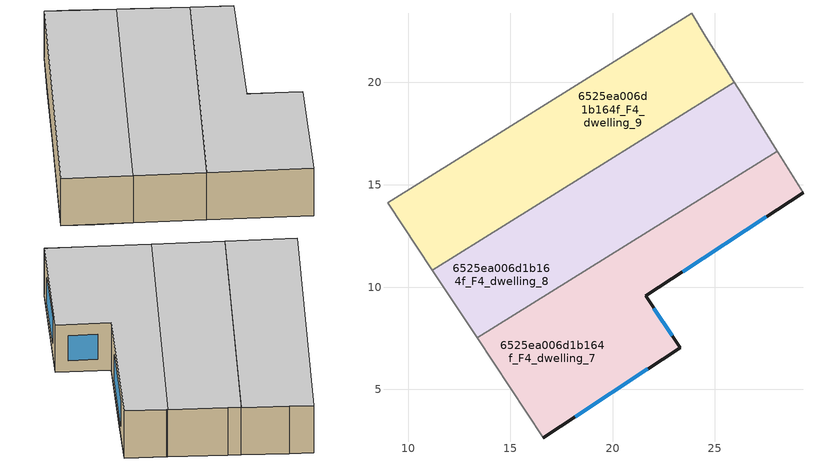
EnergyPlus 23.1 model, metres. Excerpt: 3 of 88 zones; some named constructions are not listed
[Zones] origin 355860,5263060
6525ea006d1b164f_F4_dwelling_7
 floor to 6525ea006d1b164f_F3_dwelling_3 (EU_floor_Construction): 21.45,12.54 22.87,10.4 21.62,9.57 23.29,7.04 21.11,5.6 17.96,10.36 z12
 floor to 6525ea006d1b164f_F3_dwelling_5 (EU_floor_Construction): 25.18,14.86 26.53,12.8 22.87,10.4 21.45,12.54 z12
 floor adiabatic (EU_floor_Construction): 28.04,16.64 29.3,14.62 26.53,12.8 25.18,14.86 17.96,10.36 21.11,5.6 16.6,2.64 13.38,7.51 z12
 wall outside (EU_wall_Construction): 16.6,2.64 23.29,7.04 21.62,9.57 29.3,14.62 z12:15
 wall adiabatic (EU_wall_Construction): 13.38,7.51 16.6,2.64 z12:15
 wall to 6525ea006d1b164f_F4_dwelling_8 (EU_wall_Construction): 28.04,16.64 13.38,7.51 z12:15
 wall to 6525ea006d1b164f_F4_dwelling_0 (EU_wall_Construction): 29.3,14.62 28.09,16.58 z12:15
 wall to 6525ea006d1b164f_F4_dwelling_1 (EU_wall_Construction): 28.09,16.58 28.05,16.64 z12:15
 window (EU_Window_Construction): 18.17,3.68 21.72,6.01 / 23.42,10.76 27.5,13.44 / 22.9,7.63 22.01,8.98 z12.7:14.3
 ceiling to 6525ea006d1b164f_F5_dwelling_7 (EU_floor_Construction): 23.29,7.04 21.62,9.57 29.3,14.62 28.04,16.64 13.38,7.51 16.6,2.64 z15
6525ea006d1b164f_F4_dwelling_8
 floor to 6525ea006d1b164f_F3_dwelling_3 (EU_floor_Construction): 19.25,15.86 21.45,12.54 17.96,10.36 15.76,13.68 z12
 floor to 6525ea006d1b164f_F3_dwelling_5 (EU_floor_Construction): 22.98,18.18 25.18,14.86 21.45,12.54 19.25,15.86 z12
 floor to 6525ea006d1b164f_F3_dwelling_1 (EU_floor_Construction): 15.76,13.68 17.96,10.36 13.38,7.51 11.18,10.83 z12
 floor adiabatic (EU_floor_Construction): 25.94,20.02 28.04,16.64 25.18,14.86 22.98,18.18 z12
 wall to 6525ea006d1b164f_F4_dwelling_9 (EU_wall_Construction): 25.94,20.02 11.18,10.83 z12:15
 wall adiabatic (EU_wall_Construction): 11.18,10.83 13.38,7.51 z12:15
 wall to 6525ea006d1b164f_F4_dwelling_1 (EU_wall_Construction): 28.05,16.64 26.33,19.4 z12:15
 wall to 6525ea006d1b164f_F4_dwelling_2 (EU_wall_Construction): 26.33,19.4 25.94,20.02 z12:15
 ceiling to 6525ea006d1b164f_F5_dwelling_8 (EU_floor_Construction): 28.04,16.64 25.94,20.02 11.18,10.83 13.38,7.51 z15
6525ea006d1b164f_F4_dwelling_9
 floor to 6525ea006d1b164f_F3_dwelling_5 (EU_floor_Construction): 20.79,21.48 22.98,18.18 19.25,15.86 17.07,19.16 z12
 floor to 6525ea006d1b164f_F3_dwelling_7 (EU_floor_Construction): 23.85,23.38 25.94,20.02 22.98,18.18 20.79,21.48 z12
 floor to 6525ea006d1b164f_F3_dwelling_0 (EU_floor_Construction): 13.58,16.98 14.51,15.57 10.02,12.59 9,14.13 z12
 floor to 6525ea006d1b164f_F3_dwelling_3 (EU_floor_Construction): 17.07,19.16 19.25,15.86 15.76,13.68 13.58,16.98 z12
 floor to 6525ea006d1b164f_F3_dwelling_1 (EU_floor_Construction): 14.51,15.57 15.76,13.68 11.18,10.83 10.02,12.59 z12
 wall to 6525ea006d1b164f_F4_dwelling_10 (EU_wall_Construction): 23.85,23.38 9,14.13 z12:15
 wall adiabatic (EU_wall_Construction): 9,14.13 11.18,10.83 z12:15
 wall to 6525ea006d1b164f_F4_dwelling_2 (EU_wall_Construction): 25.94,20.02 24.56,22.24 z12:15
 wall to 6525ea006d1b164f_F4_dwelling_3 (EU_wall_Construction): 24.56,22.24 23.85,23.38 z12:15
 ceiling to 6525ea006d1b164f_F5_dwelling_9 (EU_floor_Construction): 25.94,20.02 23.85,23.38 9,14.13 11.18,10.83 z15
[SCHEDULE:FILE] Column Number=1; Rows to Skip at Top=0; Number of Hours of Data=8760; Column Separator=Comma; Interpolate to Timestep=No; Minutes per Item=60; Adjust Schedule for Daylight Savings=Yes
Name | File
EU_Step8_GainSchedule_6525ea006d1b164f_F3_dwelling_12_f000 | ../../schedules/6525ea006d1b164f/6525ea006d1b164f_F3_dwelling_12_f000_gain.csv
EU_Step8_GainSchedule_6525ea006d1b164f_F3_dwelling_13_f000 | ../../schedules/6525ea006d1b164f/6525ea006d1b164f_F3_dwelling_13_f000_gain.csv
EU_Step8_GainSchedule_6525ea006d1b164f_F3_dwelling_14_f000 | ../../schedules/6525ea006d1b164f/6525ea006d1b164f_F3_dwelling_14_f000_gain.csv
EU_Step8_GainSchedule_6525ea006d1b164f_F4_dwelling_0_f000 | ../../schedules/6525ea006d1b164f/6525ea006d1b164f_F4_dwelling_0_f000_gain.csv
EU_Step8_GainSchedule_6525ea006d1b164f_F4_dwelling_1_f000 | ../../schedules/6525ea006d1b164f/6525ea006d1b164f_F4_dwelling_1_f000_gain.csv
EU_Step8_GainSchedule_6525ea006d1b164f_F4_dwelling_2_f000 | ../../schedules/6525ea006d1b164f/6525ea006d1b164f_F4_dwelling_2_f000_gain.csv
EU_Step8_GainSchedule_6525ea006d1b164f_F4_dwelling_3_f000 | ../../schedules/6525ea006d1b164f/6525ea006d1b164f_F4_dwelling_3_f000_gain.csv
EU_Step8_GainSchedule_6525ea006d1b164f_F4_dwelling_4_f000 | ../../schedules/6525ea006d1b164f/6525ea006d1b164f_F4_dwelling_4_f000_gain.csv
EU_Step8_GainSchedule_6525ea006d1b164f_F4_dwelling_5_f000 | ../../schedules/6525ea006d1b164f/6525ea006d1b164f_F4_dwelling_5_f000_gain.csv
EU_Step8_GainSchedule_6525ea006d1b164f_F4_dwelling_6_f000 | ../../schedules/6525ea006d1b164f/6525ea006d1b164f_F4_dwelling_6_f000_gain.csv
EU_Step8_GainSchedule_6525ea006d1b164f_F4_dwelling_7_f000 | ../../schedules/6525ea006d1b164f/6525ea006d1b164f_F4_dwelling_7_f000_gain.csv
EU_Step8_GainSchedule_6525ea006d1b164f_F4_dwelling_8_f000 | ../../schedules/6525ea006d1b164f/6525ea006d1b164f_F4_dwelling_8_f000_gain.csv
EU_Step8_GainSchedule_6525ea006d1b164f_F4_dwelling_9_f000 | ../../schedules/6525ea006d1b164f/6525ea006d1b164f_F4_dwelling_9_f000_gain.csv
EU_Step8_GainSchedule_6525ea006d1b164f_F4_dwelling_10_f000 | ../../schedules/6525ea006d1b164f/6525ea006d1b164f_F4_dwelling_10_f000_gain.csv
EU_Step8_GainSchedule_6525ea006d1b164f_F4_dwelling_11_f000 | ../../schedules/6525ea006d1b164f/6525ea006d1b164f_F4_dwelling_11_f000_gain.csv
EU_Step8_GainSchedule_6525ea006d1b164f_F4_dwelling_12_f000 | ../../schedules/6525ea006d1b164f/6525ea006d1b164f_F4_dwelling_12_f000_gain.csv
EU_Step8_GainSchedule_6525ea006d1b164f_F4_dwelling_13_f000 | ../../schedules/6525ea006d1b164f/6525ea006d1b164f_F4_dwelling_13_f000_gain.csv
